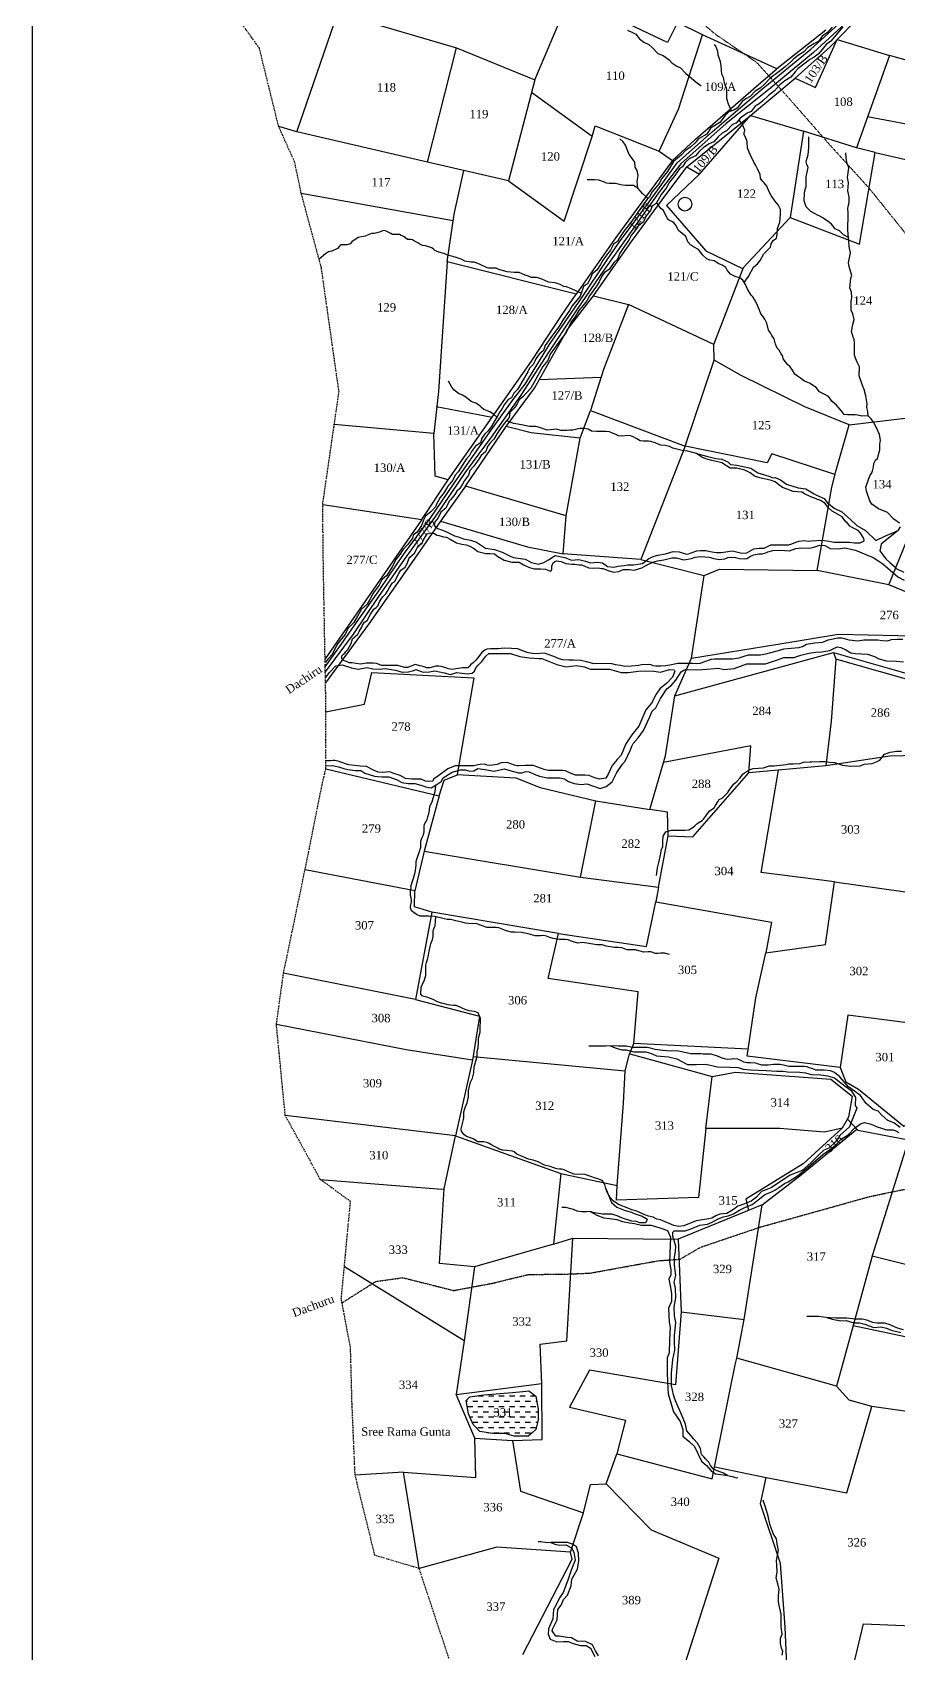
# Model space of a CAD drawing. Header units: millimetres. Extents: x 523 to 2125, y -761 to 972.
# Drawn here: x 523 to 833, y -441 to 138 of the extents above; entities that cross this region are included whole.
import ezdxf

# ---------------------------------------------------------------- set-up
doc = ezdxf.new("R2010")
doc.units = ezdxf.units.MM
doc.header["$MEASUREMENT"] = 0
doc.linetypes.add('ACAD_ISO07W100', pattern=[3, 0, -3])
doc.linetypes.add('BORDER', pattern=[1.75, 0.5, -0.25, 0.5, -0.25, 0, -0.25])
for name, color, linetype, lineweight in [('FOOTPATH', 150, 'ACAD_ISO07W100', 30), ('ROAD', 1, 'Continuous', 25), ('VILL_BOUNDARY', 6, 'BORDER', 30)]:
    doc.layers.add(name, color=color, linetype=linetype, lineweight=lineweight)
for name, color, linetype in [('NALA', 4, 'Continuous'), ('SURVEY_BND', 7, 'Continuous'), ('WATER_BODY', 4, 'Continuous')]:
    doc.layers.add(name, color=color, linetype=linetype)
doc.styles.get("Standard").update_dxf_attribs({"font": 'TIMES.TTF'})

msp = doc.modelspace()

# ---------------------------------------------------------------- hatches: boundary and pattern name
at = {"layer": 'WATER_BODY'}
h = msp.add_hatch(dxfattribs=at)
h.set_pattern_fill('DASH', color=256, scale=15, style=0)
h.paths.add_polyline_path([(703.14, -348.78), (700.73, -346.95), (698.51, -347.15), (694.85, -347.54), (684.61, -348.32), (679.65, -349.11), (678.28, -350.41), (679.13, -355.1), (680.82, -358.95), (683.17, -361.43), (687.74, -362.14), (692.11, -362.21), (695.44, -363.06), (700.4, -363.12), (701.84, -361.95), (703.21, -360.71), (703.99, -357.38), (703.99, -353.47)])
h.paths.add_polyline_path([(687.27, -356.93), (695.44, -356.93), (695.44, -352.36), (687.27, -352.36)], flags=24)

# ---------------------------------------------------------------- linework, layer by layer
at = {"lineweight": 30}
msp.add_lwpolyline([(523.41, 971.99), (2125.4, 971.99), (2125.4, -760.56), (523.41, -760.56)], close=True, dxfattribs=at)
at = {"layer": 'FOOTPATH', "ltscale": 0.002}
for points in [[(837.09, 63.94), (822.43, 82.19), (807.78, 98.33), (794.52, 113.46), (782.23, 127.18), (767.46, 137.26), (754.07, 148.61)], [(633.97, -315.49), (646.04, -307.86), (655.68, -306.52), (673.83, -311.1), (687.61, -308.52), (700.6, -305.37), (713.4, -305.27), (722.57, -304.89), (746.86, -300.48), (754.69, -299.91), (762.05, -295.62), (783.37, -288.44), (803.9, -282.72), (822.36, -277.55), (841.93, -273.54)]]:
    msp.add_lwpolyline(points, dxfattribs=at)
at = {"layer": 'NALA'}
for points in [[(809, 139.98), (807.28, 138.03), (805.43, 136.68), (804.24, 134.96), (802.47, 133.96), (800.32, 132.73), (798.9, 131.15), (796.98, 129.96), (795.36, 128.65), (794.47, 127.84), (792.2, 125.77), (790.51, 124.43), (786.9, 121.78), (784.85, 119.57), (783.24, 118.15), (781.55, 117.11), (779.7, 115.19), (778.13, 114.35), (776.86, 113.43), (775.12, 111), (773.93, 110.35), (772.13, 109.69), (770.82, 108.39), (768.94, 105.93), (765.59, 103.86), (764.25, 101.71), (761.23, 100.11), (760.04, 98.61), (758.58, 97.19), (756.47, 95.81), (755.2, 94.31), (752.39, 92.01), (750.24, 88.4), (748.08, 85.81), (747.31, 84.27), (745.93, 82.62), (744.77, 81.16), (743.66, 79.13), (742.97, 78.51), (739.74, 73.95), (737.13, 70.23), (734.78, 67.2), (733.09, 64.7), (732.32, 63.47), (730.94, 62.51), (729.86, 60.27), (728.9, 59.15), (727.05, 56.74), (726.21, 55.2), (724.98, 53.2), (723.29, 51.86), (722.71, 50.33), (721.67, 48.35), (720.17, 47.31), (719.67, 45.96), (719.01, 43.89), (716.17, 40.48), (715.17, 38.79), (712.78, 35.3), (711.74, 33.54), (711.01, 32.42), (710.17, 31.43), (708.52, 29.16), (706.52, 26.32), (705.97, 24.46), (704.4, 23.23), (703.21, 21.51), (702.4, 19.66), (700.94, 18.17), (700.29, 16.86), (696.67, 10.62), (695.36, 9.27), (694.44, 7.62), (693.25, 6.97), (691.9, 5.13), (691.09, 3.52), (690.32, 2.65), (689.59, 1.34), (688.94, 0.15), (687.17, -2.73), (686.01, -4.34), (684.94, -5.26), (683.94, -6.8), (683.44, -8.41), (681.59, -9.69), (680.17, -11.57), (679.44, -13.03), (678.4, -14.22), (677.44, -15.64), (676.52, -17.14), (675.39, -18.78), (674.35, -20.04), (673.59, -21.85), (671.78, -23.92), (670.43, -26.15), (669.05, -27.95), (667.81, -30.16), (667.31, -31.32), (665.85, -32.97), (663.82, -34.69), (663.01, -36.11), (662.32, -38.03), (660.78, -40.34), (659.43, -41.49), (659.12, -42.54), (657.32, -44.92), (655.74, -46.68), (654.59, -48.33), (653.28, -50.06), (651.82, -52.69), (649.97, -55.84), (648.24, -57.38), (647.24, -59.3), (645.05, -62.19), (643.78, -64.65), (642.89, -66.03), (640.9, -67.91), (639.47, -70.34), (638.24, -72.57), (636.09, -74.79), (635.05, -76.89), (633.82, -78.42), (632.51, -80.07), (631.28, -82.26), (630.4, -84.07), (629.05, -85.53), (627.94, -86.9)], [(812.85, 140.05), (808.54, 134.96), (806.82, 133.8), (805.43, 131.99), (803.94, 130.27), (802.61, 129.24), (800.99, 128.36), (799.89, 127.39), (796.84, 125.21), (795.77, 124.01), (794.28, 122.04), (792.15, 120.81), (790.3, 119.29), (788.45, 117.15), (786.27, 115.59), (784.2, 113.64), (782.87, 112.54), (781.51, 111.7), (780.05, 109.83), (778.63, 109.18), (776.13, 107.44), (774.74, 105.6), (773.38, 105.18), (771.3, 102.88), (769.75, 102.1), (768.26, 100.74), (766.77, 99.03), (765.05, 98.29), (763.1, 96.98), (761.45, 95.55), (760.15, 94), (757.98, 92.9), (756.49, 91.67), (755.52, 90.12), (754.45, 89.31), (752.85, 86.92), (750.94, 84.64), (749.68, 82.41), (747.99, 80.17), (746.1, 77), (744.76, 76.08), (744.1, 74.5), (742.58, 72.53), (741.58, 70.45), (739.7, 68.88), (738.7, 67.36), (737.26, 65.6), (736.54, 64.12), (734.57, 61.39), (733.22, 59.28), (732.37, 57.14), (731.02, 55.94), (729.39, 53.36), (727.73, 52.39), (726.82, 51.33), (725.76, 49.02), (724.9, 47.47), (722.35, 44.03), (721.38, 42.26), (719.92, 40.46), (718.58, 38.8), (717.23, 36.48), (715.77, 34.79), (714.71, 32.39), (713.97, 30.9), (711.96, 28.3), (709.79, 25.31), (708.27, 23.23), (707.47, 20.89), (705.64, 18.83), (701.4, 11.07), (698.48, 7.92), (697.28, 6.89), (696.51, 5.46), (695.54, 4.03), (693.93, 2.36), (693.62, 0.56), (691.82, -1.59), (690.59, -3.41), (689.36, -5.13), (688.13, -7.13), (686.96, -8.38), (685.86, -9.74), (685.29, -11.51), (683.66, -12.97), (682.78, -14.34), (681.09, -16.8), (679.63, -18.37), (679.08, -19.99), (677.65, -21.96), (676.96, -23.27), (675.91, -24.84), (674.99, -25.7), (674.28, -26.96), (673.76, -27.47), (672.73, -28.78), (672.25, -29.24), (670.98, -31.75), (669.23, -33.24), (668.34, -35.21), (667.14, -36.67), (666.86, -37.92), (667.32, -38.55), (668.14, -39.09), (669.52, -39.58), (671.03, -40.18), (672.95, -41.09), (674.15, -41.64), (675.44, -42.04), (677.31, -42.74), (679.82, -43.22), (681.97, -43.97), (685.17, -46.05), (688.46, -46.51), (691.15, -47.51), (694.04, -48.94), (695.18, -49.42), (699.32, -50.03), (701.61, -51.2), (704.15, -51.74), (706.01, -51.14), (707.7, -50.2), (709.39, -49.11), (710.04, -48.71), (713.53, -49.37), (715.88, -50.37), (718.51, -50.14), (720.97, -50.68), (722.67, -51.35), (725.36, -51.09), (726.99, -51.26), (728.79, -52.58), (731.02, -52.86), (732.59, -52.49), (734.73, -52.32), (736.05, -52), (737.39, -52), (738.08, -52), (741.25, -51.49), (743.57, -49.75), (745.4, -48.95), (746.72, -48.61), (749.5, -48.14), (752.19, -47.26), (754.42, -47.36), (756.67, -48.08), (757.45, -48.24), (758.61, -47.76), (760.7, -47), (761.99, -46.87), (763.84, -46.87), (765.46, -47.26), (766.87, -47.56), (767.81, -47.66), (769.36, -47.66), (773.35, -47.07), (776.79, -47.84), (778.51, -47.72), (781, -46.35), (782.97, -46.07), (784.7, -46.07), (785.14, -45.87), (787.14, -44.9), (791.48, -44.86), (793.45, -44.86), (794.65, -44.56), (796.06, -43.97), (797.11, -43.57), (799.09, -43.37), (800.44, -43.59), (801.6, -43.51), (805.29, -43.27), (807.22, -43.43), (809.61, -43.99), (811.62, -43.99), (813.43, -43.99), (815.16, -43.93), (817.02, -44.19), (818.23, -44.19), (818.99, -44.15), (819.98, -43.73), (820.36, -43.49), (820.38, -43.33), (820.32, -42.59), (819.16, -40.68), (818.28, -39.72), (817.11, -39.16), (816.11, -38.74), (815.36, -38.25), (815.02, -37.91), (814.32, -37.07), (813.82, -36.69), (812.61, -34.84), (810.04, -33.5), (809.01, -32.88), (807.69, -31.73), (806.32, -30.05), (804.79, -29.11), (801.39, -27.71), (799.1, -26.69), (798.11, -26.13), (795.12, -25.84), (792.95, -25), (791.24, -24.36), (789.94, -23.48), (788.63, -22.41), (787.31, -21.95), (783.16, -21.02), (781.29, -20.38), (779.7, -19.16), (777.83, -18.24), (774.9, -17.47), (772.61, -17.47), (769.62, -15.63), (768.22, -15.23), (766.03, -14.73), (763.88, -14.22), (762.41, -13.54), (761.41, -12.82), (760.6, -12.28), (764.64, -13.34), (767.51, -14.02), (769.64, -14.28), (771.71, -15.25), (772.68, -16.15), (774.92, -16.4), (779.94, -17.48), (782.41, -19.23), (784.82, -19.95), (786.43, -20.41), (787.91, -20.91), (788.66, -20.87), (790.58, -21.71), (792.73, -23.27), (796.85, -24.54), (799.54, -24.94), (802.55, -26.68), (803.37, -27.1), (806.1, -28.32), (807.22, -29.73), (809.74, -31.75), (812.41, -33.06), (815.67, -36), (817.84, -37.99), (820.87, -39.73), (824.55, -43.32), (827.78, -41.75), (832.55, -39.72), (828.53, -42.95), (826.5, -44.65), (826.04, -47.03), (828.17, -49.88), (829.64, -51.17), (831.2, -52.61), (831.65, -53.16), (834.6, -54.7)], [(735.93, 138.81), (737.66, 138.01), (738.83, 137.46), (740.25, 135.72), (741.73, 134.62), (743.53, 133.72), (744.8, 132.59), (746.7, 130.52), (748.66, 129.8), (750.77, 128.25), (751.73, 127.14), (753.5, 125.97), (754.88, 125.38), (756.6, 123.55), (757.98, 122.38), (760.34, 120.44), (762.27, 118.96)], [(773.03, 110.02), (771.99, 112.47), (771.42, 114.29), (771.42, 117.62), (770.5, 120.11), (770.25, 121.98), (769.64, 123.15), (769.53, 124.54), (769.36, 126.28), (769.11, 127.59), (768.75, 128.62), (768.26, 129.93), (768.15, 131.25), (767.47, 133.16), (766.94, 133.8)], [(777.52, 48.82), (779.09, 50.95), (780.86, 54.22), (782.33, 55.44), (783.23, 56.66), (784.64, 59), (786.94, 61.43), (787.27, 62.61), (787.95, 63.76), (789.07, 64.66), (789.39, 65.92), (789.5, 68), (790.26, 70.35), (790.58, 73.01), (790.58, 74.88), (789.68, 76.5), (788.57, 77.97), (787.27, 79.81), (786.48, 81.14), (785.68, 83.21), (784.74, 84.36), (783.99, 85.04), (783.45, 85.94), (783.23, 87.34), (782.37, 89.39), (781.72, 90.58), (781.07, 91.76), (779.74, 94.5), (778.77, 96.71), (778.66, 99.09), (778.16, 100.38), (777.62, 101.46), (777.62, 102.14), (777.83, 103.11), (777.18, 104.59), (776.5, 105.92), (775.68, 106.85)], [(743.31, 78.82), (741.29, 80.59), (739.62, 82.47), (739.32, 84.87), (739.68, 86.95), (739.32, 88.77), (738.61, 89.94), (738.51, 91.79), (737.34, 93.36), (736.53, 94.53), (735.77, 96.2), (735.16, 97.78), (734.39, 99.05), (733.17, 100.06)], [(814.77, 64.82), (813.06, 65.82), (811.6, 67.17), (810.03, 67.94), (808.75, 69.62), (807.61, 70.5), (806.66, 71.16), (805.64, 71.89), (804.65, 72.4), (803.81, 72.8), (802.89, 73.28), (801.36, 74.15), (799.67, 75.78), (799.05, 77.9), (799.16, 80.75), (799.38, 81.92), (799.74, 83.05), (799.74, 84.62), (799.74, 86.45), (800.44, 89.8), (799.93, 90.89), (799.74, 91.88), (799.93, 92.76), (800.48, 94.33), (800.62, 96.98), (800.62, 98.7), (800.62, 100.81)], [(833.05, -37.17), (831.05, -35.73), (828.81, -33.36), (825.56, -32.01), (823.18, -30.38), (822.48, -29.22), (821.23, -25.69), (821.04, -24.25), (821.97, -21.57), (822.48, -20.22), (823.18, -19.15), (823.37, -18.5), (823.74, -17.06), (823.88, -15.9), (824.44, -14.69), (825.18, -14.04), (825.98, -10.99), (825.98, -8.9), (826.21, -7.46), (825.84, -5.5), (824.86, -3.09), (823.7, -1.09), (822.95, 0.12), (821.88, 1.19), (821.69, 2.76), (821.37, 4.15), (821.46, 5.45), (821.04, 8.29), (820.39, 10.52), (819.88, 11.96), (818.67, 15.5), (818.75, 18.63), (818.05, 20.12), (817.35, 21.8), (816.98, 22.86), (816.98, 24.31), (816.98, 25.51), (817.03, 27.19), (816.84, 28.58), (816.47, 29.28), (815.87, 31.28), (816.37, 33.77), (816.84, 35.59), (816.42, 37.54), (815.82, 38.84), (815.82, 40.47), (815.82, 41.86), (816.05, 43.4), (815.86, 45.3), (815.26, 46.84), (815.72, 50.31), (816.05, 51.33), (815.54, 52.86), (815.12, 54.45), (814.84, 55.79), (815.54, 59.39), (815.03, 61.62), (814.89, 63.72), (814.65, 65.92), (814.56, 67.64), (814.56, 69.55), (814.65, 71.13), (814.7, 73.69), (814.61, 75.18), (815.03, 77.41), (815.03, 79.31), (814.61, 81.55), (814.84, 84.36), (814.52, 86.27), (814.93, 89.66), (814.28, 91.62), (814, 93.34), (813.82, 95.06)], [(739.62, 82.47), (738.1, 83.4), (736.68, 83.35), (735.1, 83.35), (733.53, 83.66), (731.6, 84.11), (730.38, 84.11), (729.31, 84.11), (728.45, 84.26), (727.69, 84.62), (725.65, 85.33), (724.18, 85.38), (722.96, 85.38), (721.54, 85.38)], [(821.88, 1.19), (819.55, 1.08), (818.08, 1.36), (817.2, 1.49), (815.27, 1.54), (814.45, 1.54), (813.34, 1.68), (812.15, 3.15), (810.58, 4.94), (809.02, 6.27), (807.73, 8.06), (806.17, 8.93), (804.52, 9.71), (803.32, 11.32), (800.9, 12.82), (799.11, 13.6), (797.64, 14.61), (796.63, 15.39), (795.71, 16.03), (794.88, 17.46), (793.96, 18.61), (793.18, 19.43), (792.35, 20.44), (791.48, 21.54), (791.36, 22.45), (790.81, 23.35), (790.04, 24.64), (789.33, 25.35), (788.78, 26.8), (788.26, 28.61), (787.49, 29.9), (786.94, 30.77), (786.26, 31.77), (785.65, 34.27), (784.97, 35.63), (784.29, 36.79), (783.55, 37.63), (783.06, 38.85), (782.71, 39.76), (782.35, 40.56), (782.03, 41.37), (781.22, 42.73), (780.67, 43.69), (780.03, 44.31), (778.81, 46.45), (777.99, 48.1), (777.06, 49.55), (776.08, 50.48), (774.64, 50.85), (772.75, 51.69), (772.13, 52.52), (771.55, 53.21), (770.97, 54.08), (770.28, 54.55), (769.7, 54.91), (768.47, 55.49), (767.56, 56.07), (766.8, 56.47), (765.35, 56.8), (764.37, 57.05), (762.85, 58.5), (761.29, 60.6), (759.51, 61.54), (758.42, 62.27), (757.48, 63.28), (756.7, 65.19), (755.4, 66.31), (754.16, 67.33), (753.33, 69.1), (752.5, 70.08), (751.99, 70.44), (750.61, 71.2), (750.1, 71.82), (749.16, 73.67), (748.72, 74.43), (747.85, 75.15), (746.28, 77.3)], [(719.34, 44.93), (717.75, 45.72), (715.97, 46.51), (714.12, 47.2), (713.12, 47.37), (711.86, 48.04), (710.46, 48.57), (709.96, 48.65), (707.74, 48.94), (706.45, 49.47), (705.34, 49.95), (704.19, 50.34), (703.41, 50.53), (702.4, 50.56), (701.54, 50.61), (700.5, 51.01), (699.36, 51.42), (697.18, 52.29), (696.73, 52.29), (695.45, 52.29), (692.99, 52.57), (690.01, 53.46), (689.48, 53.68), (689.01, 53.87), (688.16, 53.87), (686.34, 53.87), (685.85, 53.99), (685.1, 54.33), (683.81, 54.95), (683.3, 55.21), (681.9, 55.76), (681.16, 55.99), (680.12, 56.09), (677.83, 56.43), (676.46, 57.06), (674.75, 57.66), (673.53, 58.02), (672.53, 58.25), (671.45, 58.61), (670.43, 59.1), (669.85, 59.29), (669.04, 59.53), (668.51, 59.66), (667.73, 59.96), (667.1, 60.25), (666.78, 60.58), (666.04, 61.15), (665, 61.51), (663.77, 61.83), (662.67, 62.02), (662.22, 62.26), (661.38, 62.65), (661.01, 62.92), (660.55, 63.22), (659.46, 63.75), (659.08, 63.96), (658.45, 64.18), (657.39, 64.08), (656.06, 65.16), (655.08, 65.61), (654.45, 65.86), (653.59, 65.9), (652.69, 65.86), (651.96, 65.9), (651.35, 66.29), (650.65, 66.62), (649.75, 67.09), (649.01, 67.32), (648.4, 67.17), (647.89, 67.01), (647.36, 66.79), (646.93, 66.58), (645.4, 66.21), (644.47, 66.21), (643.28, 65.85), (642.18, 65.26), (639.76, 64.79), (637.5, 63.26), (636.83, 62.55), (635.75, 62.28), (634.01, 62.28), (633.54, 62.18), (633.05, 61.71), (632.4, 60.97), (630.32, 59.93), (629.1, 59.67), (628.12, 59.01), (625.78, 57.08)], [(689.26, 0.74), (688.08, 1.75), (686.71, 2.55), (684.58, 3.49), (683.74, 4.09), (683.32, 4.57), (682.38, 5.34), (681.71, 5.66), (680.7, 6.04), (680.03, 6.32), (678.14, 7.81), (676.95, 8.58), (675.62, 9.17), (673.91, 10.4), (673.24, 11.41), (671.95, 13.54)], [(760.6, -12.28), (757.43, -11.41), (755.39, -11.16), (752.14, -10.36), (750.92, -9.73), (749.31, -9.42), (747.87, -9.31), (746.86, -8.96), (745.85, -8.51), (744.27, -7.95), (743.4, -7.88), (741.65, -7.88), (740.39, -7.71), (739.27, -7.01), (737.94, -6.27), (736.62, -5.89), (733.63, -6.05), (732.68, -5.95), (731.98, -5.6), (730.55, -4.97), (729.5, -4.55), (728.31, -4.45), (726.18, -4.41), (724.85, -4.41), (723.07, -4.34), (721.91, -3.57), (720.44, -3.33), (718.97, -3.36), (718.17, -3.47), (717.4, -3.68), (716.35, -3.92), (715.23, -3.92), (714.25, -4.06), (712.12, -4.06), (710.55, -3.64), (707.26, -3.99), (704.45, -3.05), (703.15, -2.63), (700.84, -2.63), (698.05, -2), (695.28, -1.55), (693.85, -1.06), (692.72, -0.52)], [(832.55, -39.72), (833.36, -38.44)], [(834.23, -78.63), (832.17, -78.63), (830.12, -78.83), (828.63, -79.31), (826.83, -79.11), (825.27, -78.86), (824.02, -78.86), (822.22, -78.91), (820.32, -78.91), (818.17, -79.26), (815.06, -78.91), (812.61, -78.26), (811.01, -78.16), (808.21, -78.76), (807.46, -78.96), (805.5, -79.71), (802.8, -79.96), (799.85, -80.46), (798.6, -81.16), (797.04, -81.71), (791.62, -82.13), (789.66, -82.73), (787.01, -83.43), (785.21, -83.93), (783.46, -84.33), (781.75, -84.33), (780.2, -84.33), (779, -84.33), (777.8, -84.68), (775.65, -85.33), (773.41, -85.73), (771.6, -85.73), (769.01, -85.73), (766.99, -85.73), (765.73, -85.77), (763.43, -86.64), (761.8, -87.23), (760.42, -87.35), (759.08, -87.3), (757.58, -87.25), (756.29, -87.23), (753.94, -87.23), (751.04, -87.88), (749.62, -88.12), (747.77, -88.16), (746.07, -88.16), (745.12, -88.12), (744.37, -87.77), (743.42, -87.57), (740.89, -87.69), (739.87, -87.92), (737.38, -88.24), (734.97, -88.32), (733.47, -87.92), (731.65, -87.77), (730.39, -87.37), (727.11, -87.25), (723.97, -87.37), (721.28, -86.66), (719.19, -86.19), (716.66, -86.07), (714.92, -86.03), (712.83, -85.95), (711.53, -85.56), (709.59, -84.77), (707.62, -84.06), (706.31, -83.54), (702.8, -83.74), (700.39, -83.43), (698.22, -82.56), (696.76, -81.97), (694.46, -81.89), (691.87, -81.76), (689.78, -81.96), (688.24, -81.96), (686.93, -81.96), (685.67, -82.11), (685, -82.51), (683.85, -83.3), (683.02, -84.4), (682.43, -85.27), (681.68, -86.18), (680.81, -87.01), (680.02, -87.64), (679.47, -88.23), (678.85, -88.82), (676.99, -88.79), (673.3, -89.4), (672.02, -89.18), (670.72, -88.68), (669.41, -88.29), (668.55, -88.18), (667.44, -88.18), (665.34, -88.74), (664.31, -88.74), (663.34, -88.49), (661.84, -88.1), (660.12, -87.6), (657.44, -88.68), (656.36, -88.68), (655.05, -88.32), (653.94, -88.02), (652.78, -87.96), (651.45, -87.93), (650, -87.93), (648.84, -87.93), (648.01, -87.93), (647.2, -87.63), (646.23, -87.21), (645.18, -87.1), (643.43, -87.1), (642.54, -87.1), (641.24, -87.38), (640.6, -87.49), (637.53, -87.04), (636.53, -86.96), (635.59, -86.57), (634.53, -86.18), (633.92, -85.54), (633.92, -84.85), (633.95, -84.46), (634.48, -83.91), (634.92, -83.58), (635.34, -82.99), (636.01, -82.24), (636.67, -81.16), (637.25, -80.06), (637.75, -78.48), (639.59, -76.82), (640.09, -75.82), (641.03, -74.32), (641.25, -73.6), (641.95, -72.55), (642.97, -71.86), (644.17, -69.64), (645.33, -67.87), (646.14, -67.26), (646.86, -66.5), (647.25, -65.53), (647.89, -64.23), (648.53, -63.42), (649.61, -62.4), (650.22, -61.48), (650.97, -60.12), (652.05, -58.42), (652.8, -57.98), (653.38, -56.67), (654.24, -55.15), (655.02, -53.96), (656.5, -52.81), (657.3, -51.34), (657.83, -49.9), (658.22, -49.29), (659.83, -47.9), (660.97, -45.78), (661.44, -45.09), (662.64, -44.23), (663.19, -42.85), (664.33, -40.96), (665.5, -40.63), (666.94, -40.82), (667.83, -41.38), (668.6, -41.54), (670.21, -42.01), (671.32, -42.13), (672.6, -42.82), (674.79, -44.12), (676.76, -44.67), (678.29, -44.9), (679.65, -45.31), (680.92, -46.09), (682.5, -47.31), (685.38, -48), (686.76, -48.03), (688.43, -48.11), (689.62, -49.05), (691.92, -50.41), (694.62, -51.08), (697.17, -51.13), (698.76, -52), (700.9, -53.03), (702.59, -53.42), (704.81, -53.42), (706.67, -53.58), (708.42, -54.25), (708.67, -54.11), (708.89, -53.58), (708.95, -52.47), (709.33, -51.34), (709.92, -50.87), (710.55, -50.62), (712.28, -50.84), (713.84, -51.56), (716.06, -51.75), (717.06, -51.75), (718.5, -51.97), (719.66, -52.03), (720.94, -52.67), (722.1, -53.11), (723.74, -53.17), (725.43, -53.08), (726.6, -53.36), (727.27, -53.36), (729.27, -54.19), (730.99, -54.66), (732.77, -54.39), (734.41, -53.72), (736.65, -53.72), (738.35, -53.91), (741.07, -53.14), (742.74, -52.14), (744.93, -51.03), (746.68, -50.56), (748.92, -50.28), (751.73, -49.51), (753.31, -49.54), (755.97, -50.2), (758.82, -49.81), (760.12, -49.23), (761.93, -49.09), (765.06, -49.23), (766.76, -49.79), (768.61, -50.15), (770.67, -49.87), (771.69, -49.4), (773.11, -49.31), (774.52, -49.4), (775.94, -49.73), (777.52, -49.84), (778.49, -49.79), (779.84, -48.98), (781.03, -48.43), (782.75, -48.15), (784.05, -48.15), (784.97, -47.9), (786.02, -47.43), (787.86, -46.88), (789.74, -46.77), (792.13, -46.9), (793.71, -46.99), (796.02, -46.2), (797.91, -45.92), (800.74, -46.12), (802.46, -45.73), (804.57, -44.95), (806.35, -45.17), (808.26, -46.23), (811.15, -46.28), (813.48, -45.95), (817.3, -46.81), (820.96, -48.31), (823.68, -49.36), (825.32, -50.52), (827.12, -51.69), (829.65, -53.93), (832.48, -56.28), (834.76, -57.5)], [(628.03, -92.39), (629.5, -90.52), (631.76, -88.09), (634.07, -87.73), (637.32, -88.83), (639.79, -89.22), (642.91, -88.69), (644.95, -89.11), (647.49, -89.32), (649.38, -89), (653.12, -89.62), (655.44, -90.32), (657.74, -90.18), (659.61, -89.77), (660.35, -89.39), (662.97, -90.4), (665.24, -90.21), (667.17, -89.87), (670.45, -90.55), (672.62, -91.16), (673.94, -90.82), (674.83, -90.51), (676.86, -90.68), (678.73, -90.99), (680.39, -90.68), (681.27, -89.94), (681.78, -88.82), (682.6, -87.9), (683.85, -86.51), (685.36, -84.58), (686.45, -83.66), (687.94, -83.66), (689.37, -83.66), (691.1, -83.69), (693.06, -83.69), (694.12, -83.66), (697.51, -84.78), (700.83, -85.19), (704.33, -85.46), (705.31, -85.49), (710.69, -87.66), (713.98, -88.41), (717.58, -87.93), (720.56, -88.47), (722.6, -89.25), (723.62, -89.32), (729.49, -89.32), (733.7, -90.47), (736.17, -90.47), (740.69, -89.86), (745.29, -89.93), (747.74, -90.37), (750.86, -89.39), (752.59, -89.49), (752.76, -90.04), (751.98, -92.14), (749.94, -94.24), (747.49, -96.26), (746.2, -98.22), (744.47, -101.41), (742.4, -103.75), (739.99, -109.6), (737.45, -112.68), (735.31, -115.94), (733.64, -119.96), (732.25, -121.52), (730.38, -123.72), (729.03, -126.77), (728.14, -128.19), (725.87, -128.53), (724.65, -128.19), (723.29, -127.72), (722.24, -127.21), (720.75, -127.07), (717.33, -127.14), (715.74, -126.53), (713.77, -125.55), (712.69, -125.48), (711.19, -125.48), (709.26, -125.48), (707.56, -125.48), (706.17, -125.11), (704.81, -124.56), (703.52, -124.09), (702.3, -123.72), (700.67, -123.62), (699.32, -123.62), (697.08, -123.75), (696.5, -123.75), (695.52, -123.51), (692.97, -122.56), (690.8, -122.67), (689.35, -123.25), (687.65, -123.59), (686.67, -123.66), (685.85, -123.56), (684.84, -123.22), (683.24, -123.28), (682.46, -123.45), (681, -123.73), (679.71, -123.73), (677.92, -123.73), (675.98, -123.73), (674.35, -123.83), (671.74, -124.91), (668.48, -127.25), (666.65, -128.54), (666.36, -129.26), (664.83, -129.4), (663.78, -129.23), (662.19, -128.55), (659.64, -128.55), (658.86, -128.55), (656.69, -128.34), (654.76, -127.29), (652.45, -126.48), (651.02, -125.94), (648.55, -126.14), (646.82, -126.04), (645.39, -125.46), (642.68, -123.97), (640.47, -123.9), (636.4, -123.4), (635.21, -123.02), (632.92, -122.26), (631.43, -121.92), (630.68, -121.92), (629.83, -121.96), (628.16, -121.96)], [(628.15, -123.83), (630.55, -123.69), (632.72, -124.2), (634.62, -124.71), (636.08, -125.08), (638.79, -125.42), (640.66, -125.42), (642.15, -126.37), (645.51, -127.45), (648.19, -127.76), (650.7, -127.69), (653.62, -128.74), (655.32, -129.73), (657.57, -130.12), (659.94, -130.09), (662.14, -130.66), (663.95, -131.26), (664.92, -131.56), (665.84, -131.68), (667.54, -130.57), (669.38, -129.4), (670.08, -128.01), (673.27, -126.07), (676.3, -125.27), (677.92, -125.22), (679.61, -125.65), (680.99, -125.58), (682.51, -124.7), (684.96, -125.1), (688.28, -125.65), (691.82, -124.9), (693.91, -125.41), (696.96, -126.23), (698.31, -126.25), (699.45, -125.81), (700.8, -125.96), (702.6, -126.7), (704.46, -127.44), (707.27, -128.1), (711.73, -128.03), (713.4, -128.44), (714.88, -129.32), (716.85, -130.12), (719.42, -130.44), (721.33, -130.27), (726.16, -131.82), (728.35, -131.16), (730.47, -129.54), (732.08, -126.19), (734.08, -123.24), (735.03, -122.1), (736.03, -120.06), (736.98, -118.1), (737.4, -116.71), (737.89, -115.8), (739.73, -113.82), (741.57, -111.18), (743.71, -106.49), (744.7, -104.23), (745.97, -103.06), (747.66, -99.79), (749.91, -96.33), (751.64, -94.96), (753.22, -93.25), (755.06, -90.25), (756.01, -89.6), (756.8, -89.35), (761.08, -89.57), (764.08, -89.31), (767.05, -89.01), (768.45, -88.96), (770.4, -89.36), (774.03, -89.02), (778.55, -87.37), (785.21, -87.4), (789.16, -86.04), (791.76, -85.09), (795.28, -85.1), (797.76, -84.23), (800.69, -83.57), (803.13, -83.17), (805.33, -83.05), (808.12, -82.59), (810.81, -81.35), (812.07, -81.48), (813.87, -82.41), (815.62, -83.48), (817.31, -83.64), (821.64, -83.93), (824.09, -84.79), (825.67, -85.64), (828.36, -86.25), (831.97, -86.45), (834.41, -86.66)], [(746.29, -162.88), (746.6, -160.24), (747.06, -158.33), (747.55, -156.13), (748.08, -153.71), (748.53, -152.6), (748.55, -150.62), (748.67, -148.9), (749.58, -147.31), (751.46, -146.72), (754.08, -146.72), (756.36, -146.72), (757.85, -146.6), (758.96, -145.94), (760, -145.23), (760.72, -144.53), (761.35, -144.02), (762.52, -143.26), (763.07, -142.77), (763.79, -141.87), (764.55, -140.68), (765.26, -139.9), (766.27, -139.15), (766.82, -138.74), (767.29, -137.96), (768.14, -136.58), (768.69, -135.84), (769.71, -135.33), (771.68, -133.31), (772.5, -132.1), (773.26, -131), (773.71, -130.33), (774.96, -129.41), (776.02, -128.14), (777.17, -126.68), (779.32, -125.19), (780.84, -124.74), (782.66, -124.58), (784.43, -124.52), (786.56, -123.82), (788.34, -123.78), (789.24, -123.7), (792.6, -123.32), (793.56, -123.06), (795.12, -123.06), (797.47, -123), (798.74, -122.42), (801.08, -122.36), (801.73, -122.36), (804.6, -122.24), (806.54, -122.24), (808, -122.45), (809.79, -122.59), (812.68, -123.51), (815.51, -123.86), (819.05, -123.79), (820.46, -123.2), (823.31, -123), (825.03, -122.28), (825.96, -121.73), (827.66, -119.6), (829.72, -118.86), (832.04, -118.54), (833.7, -118.5)], [(750.91, -191.13), (749.14, -190.61), (747.82, -190.61), (746.89, -190.8), (745.91, -190.82), (744.29, -190.2), (743.25, -190.2), (741.74, -190.31), (740.01, -189.79), (738.8, -189.48), (737.93, -189.42), (735.84, -189.42), (734.48, -189.01), (733.9, -188.81), (732.6, -188.66), (731.24, -188.66), (728.3, -188.14), (727.6, -187.88), (726.87, -187.73), (726.05, -187.69), (725.01, -187.69), (724.21, -187.6), (722.05, -187.19), (719.82, -186.89), (718.14, -187.12), (717.01, -186.76), (715.59, -186.22), (714.68, -185.89), (713.79, -185.83), (712.82, -185.83), (711.61, -185.78), (709.34, -185.48), (708.23, -185.03), (707.04, -184.58), (705.96, -184.36), (704.9, -184.51), (702.91, -184.51), (700.49, -183.75), (698.07, -183.32), (695.68, -183.21), (694.33, -183.21), (692.37, -182.56), (689.99, -181.65), (688.97, -181.48), (687.48, -181.52), (685.68, -181.48), (682.51, -180.33), (681.92, -180.1), (680.45, -180.25), (678.08, -179.98), (676.7, -179.61), (675.72, -179.31), (674.58, -179.18), (673.8, -178.88), (672.7, -178.66), (671.57, -178.62), (670.43, -178.38), (667.12, -177.58), (664.87, -177.45), (664.07, -177.48), (661.93, -177.43), (660.59, -176.87), (658.8, -175.56), (658.37, -174.48), (658.39, -173.94), (658.63, -172.91), (658.74, -172.26), (658.74, -171.68), (658.63, -170.94), (658.48, -170.05), (658.48, -168.54), (658.61, -167.35), (658.58, -166.9), (659.95, -162.4), (660.21, -161.21), (660.47, -159.29), (660.49, -158.08), (660.6, -157.48), (661.14, -155.66), (661.57, -154.75), (662.09, -152.77), (662.15, -150.72), (662.52, -149.66), (663.06, -148.41), (663.3, -147.33), (663.3, -146.42), (663.3, -145.32), (663.43, -144.63), (664.32, -143), (664.6, -141.96), (664.95, -140.82), (665.21, -139.78), (665.31, -138.14), (666.12, -136.63), (666.53, -135.29), (666.85, -134.17), (667.18, -132.94), (667.52, -130.97), (667.54, -130.57)], [(728.19, -274.67), (727.87, -273.21), (726.83, -271.8), (725.33, -271.21), (724.07, -270.91), (722.78, -270.39), (721.44, -269.9), (720.76, -269.68), (716.91, -269.58), (715.35, -269), (714.25, -268.51), (713.33, -268.05), (712.44, -267.74), (711.61, -267.77), (710.66, -267.71), (709.55, -267.28), (708.33, -266.88), (706.33, -266.39), (704.07, -265.17), (702.2, -264.56), (700.51, -264.16), (699.74, -263.82), (698.61, -263.39), (696.37, -262.38), (695.48, -261.62), (694.87, -261.34), (692.85, -261.14), (691.35, -261.05), (690.09, -260.62), (689.57, -260.28), (688.62, -259.82), (687.15, -258.99), (686.53, -258.63), (685.65, -258.26), (684.57, -257.98), (684.05, -258.01), (683.28, -258.01), (682.46, -257.98), (680.77, -257), (679.54, -256.51), (678.41, -256.09), (677.98, -255.81), (677.52, -255.38), (676.6, -254.16), (676.57, -253.42), (677.43, -249.52), (677.43, -248.39), (677.52, -247.31), (677.98, -245.72), (678.68, -244.07), (679.18, -241.9), (679.18, -239.72), (679.82, -236.69), (680.53, -235.28), (681.05, -233.41), (681.2, -231.24), (681.76, -229.2), (682.2, -227.49), (682.25, -225.72), (682.54, -224.5), (682.74, -222.59), (682.74, -220.97), (683.26, -218.83), (683.33, -216.83), (683.46, -215.18), (683.46, -213.94), (682.53, -211.95), (681.22, -211.54), (679.33, -211.26), (677.99, -210.78), (676.92, -210.3), (676.13, -209.95), (674.71, -209.37), (673.82, -209.33), (672.79, -209.23), (671.86, -209.06), (670.1, -208.65), (669.51, -208.54), (668.01, -208.05), (666.5, -207.15), (665.53, -206.84), (664.67, -206.53), (663.19, -206.19), (662.61, -205.95), (662.12, -205.26), (662.23, -202.82), (662.74, -201.75), (663.43, -200.13), (663.92, -198.64), (663.92, -196.92), (663.92, -194.95), (664.09, -193.96), (664.47, -192.89), (664.81, -191.34), (665.09, -190), (665.5, -188.31), (665.71, -187.28), (666.3, -185.81), (666.47, -184.71), (666.47, -182.89), (666.61, -182.16), (667.05, -181.34), (667.23, -180.93), (667.36, -179.27), (667.45, -177.66)], [(729.71, -223.76), (728.28, -223.82), (727.11, -223.82), (724.76, -223.82), (723.11, -223.82), (722.14, -223.82)], [(833.28, -252.9), (831.01, -251.29), (828.93, -250.36), (826.68, -248.45), (825.44, -247.04), (823.64, -246.49), (821.1, -244.38), (819.15, -241.43), (814.86, -238.39), (811.74, -234.82), (809.79, -233.24), (808.35, -232.67), (806.17, -232.47), (804.7, -232.44), (803.19, -232.41), (802.05, -232.01), (800.81, -231.6), (800.07, -231.3), (799, -231.1), (797.86, -231.1), (797.06, -231.1), (795.78, -231.1), (794.85, -231.1), (793.54, -231.1), (791.6, -230.6), (790.42, -230.43), (788.81, -230.4), (788.04, -230.4), (786.2, -230.67), (783.9, -230.67), (782.39, -230.2), (781.72, -229.9), (779.77, -229.83), (778.7, -229.83), (777.46, -229.56), (776.59, -229.09), (775.32, -228.46), (773.81, -228.42), (772.97, -228.52), (771.5, -228.62), (770.02, -228.22), (768.04, -227.49), (765.83, -226.78), (762.95, -226.68), (762.18, -226.65), (758.42, -226.58), (753.64, -225.57), (751.43, -225.61), (748.58, -225.44), (745.77, -225.04), (744.09, -224.6), (742.88, -224.37), (739.67, -224.37), (737.56, -224.37), (735.51, -223.9), (732.66, -223.83), (729.71, -223.76), (731.89, -224.6), (733.94, -225.17), (735.48, -225.17), (738.16, -225.87), (740.67, -225.87), (742.48, -225.91), (743.25, -226.11), (744.76, -226.61), (746.3, -227.28), (750.53, -227.65), (753.48, -228.42), (757.36, -230.43), (760.48, -230.46), (763.83, -230.33), (768.05, -231.25), (772.5, -231.32), (775.45, -231.52), (777.16, -232.12), (779.81, -232.29), (785.37, -232.56), (789.26, -232.76), (791.51, -232.76), (793.02, -233.09), (797.46, -233.12), (799.43, -233.33), (801.51, -233.96), (804.9, -234.16), (807.38, -234.46), (809.86, -235.13), (812.07, -236.97), (815.82, -239.72), (817.28, -242.15), (817.21, -245), (817.78, -245.97), (816.17, -250.22), (815.2, -252.7), (811.71, -255.71), (810.13, -258.07), (807.81, -260.28), (806.04, -260.95), (804.09, -262.79), (801.35, -265.47), (798.32, -268.2), (793.97, -269.87), (789.88, -272.65), (787.16, -274.42), (783.78, -275.76), (781.92, -277.73), (780.04, -279.17), (777.06, -280.34), (775.28, -280.94), (773.71, -282.22), (771.36, -283.62), (768.92, -283.89), (767.44, -284.42), (765.97, -285.26), (764.93, -285.46), (760.38, -286.28), (755.99, -287.99), (754.28, -288.29), (752.51, -287.86), (747.68, -285.85), (746.41, -285.61), (745.07, -284.91), (743.46, -284.58), (742.12, -284.11), (739.19, -282.78), (737.41, -282.34), (736.41, -281.81), (732.65, -280.37), (730.81, -279.06), (729.67, -277.86), (728.8, -276.28), (728.19, -274.67), (730.14, -279.63), (732.15, -281.34), (735.13, -282.54), (737.34, -283.14), (738.28, -283.65), (741.17, -284.58), (742.54, -285.45), (742.98, -285.88), (742.31, -286.98), (740.3, -286.98), (738.99, -286.45), (737.48, -286.31), (734.07, -285.24), (732.19, -284.44), (730.28, -283.8), (728.64, -283.8), (726.93, -283.8), (725.55, -283.63), (723.57, -283.3), (722.57, -282.93), (724.95, -284.24), (727.5, -285.14), (729.54, -285.41), (732.15, -285.74), (734.07, -286.48), (736.58, -286.95), (738.36, -287.12), (740.9, -287.82), (742.88, -287.72), (744.39, -287.72), (747.84, -288.89), (750.25, -289.73), (751.29, -292.1), (750.87, -301.03), (751.34, -303.74), (751.4, -305.55), (750.7, -307.09), (751.24, -310.06), (751.57, -312.27), (751.57, -315.02), (750.5, -317.4), (750.74, -322.44), (751.11, -324.21), (750.87, -328.7), (750.77, -333.37), (750.06, -335.17), (750.1, -337.25), (750.1, -340.43), (750.2, -343.69), (750.4, -348.05), (752.38, -354.39), (754.76, -357.84), (755.67, -360.77), (755.7, -363.08), (757.95, -364.99), (759.86, -366.8), (762.31, -372.07), (764.09, -373.61), (765.8, -375.52), (767.37, -376.53), (770.02, -376.93), (771.63, -377.13), (770.15, -376.32), (767.91, -375.49), (766.53, -374.82), (765.59, -373.58), (764.92, -372.41), (763.85, -371.3), (763.11, -370.47), (762.38, -369.63), (761.94, -367.53), (760.87, -365.62), (759.49, -364.05), (758.59, -362.94), (757.08, -361.24), (756.61, -358.83), (755.23, -355.33), (753.09, -350.51), (752.32, -348.4), (751.65, -345.03), (751.65, -340.61), (752.15, -335.72), (752.79, -332.45), (752.69, -329.27), (752.69, -327.16), (753.22, -322.53), (752.75, -320.15), (752.55, -317.1), (753.16, -313.67), (753.06, -310.39), (752.52, -308.11), (753.13, -305.7), (752.72, -302.05), (752.65, -299.25), (753.02, -297.21), (753.12, -295.33), (752.65, -293.73), (752.12, -291.75), (752.08, -290.28), (752.62, -289.78), (754.2, -289.78), (756.54, -289.78), (758.32, -289.24), (761.78, -287.72), (764.46, -287.41), (766.11, -286.75), (768.25, -285.51), (770.23, -284.84), (771.8, -284.47), (773.78, -283.77), (774.72, -283.13), (775.96, -282.39), (777.8, -281.42), (780.46, -280.4), (782.44, -278.86), (784.98, -276.85), (787.06, -275.95), (788.54, -275.28), (789.98, -274.31), (792.02, -272.84), (793.26, -272.27), (793.26, -272.27)], [(793.26, -272.27), (796.58, -270.18), (800.58, -267), (805.71, -262.49), (809.24, -260.07), (810.54, -258.8), (812.2, -257.05), (814.66, -255.47), (816.96, -253.16), (819.15, -251.63), (820.54, -251.1), (822.91, -251.69), (825.04, -252.63), (826.58, -253.11), (828.36, -253.73), (829.72, -253.7), (830.72, -253.76), (831.76, -254.05), (832.82, -254.67)], [(722.57, -282.93), (721.22, -283.01), (719.56, -283.01), (717.94, -282.74), (716.59, -282.24), (715.67, -281.93), (713.89, -281.43), (712.51, -281.47)], [(807.7, -320.81), (804.15, -320.36), (802.18, -320.36), (799.96, -320.36), (799.96, -320.36)], [(834.47, -325.12), (832.28, -324.59), (829.94, -323.49), (829.02, -323.11), (827.63, -322.79), (825.12, -322.79), (823.55, -322.55), (821.42, -321.66), (819.76, -321.37), (818.72, -321.37), (817.22, -321.31), (814.18, -320.94), (813.26, -320.94), (811.96, -320.94), (810.39, -320.94), (808.29, -320.88), (807.11, -320.73), (808.97, -321.35), (812.05, -321.89), (813.94, -321.77), (815.24, -322.15), (816.78, -322.62), (818.77, -322.65), (820.72, -323.13), (822.2, -323.66), (823.86, -324.25), (826.37, -324.1), (828.38, -324.49), (830.07, -325.28), (833.55, -326.04)], [(771.63, -377.13), (773.25, -377.51), (774.07, -377.78), (774.66, -377.94), (775.35, -377.81)], [(791.18, -441.3), (791.4, -439.99), (790.88, -438.82), (790.52, -437.1), (790.52, -435.35), (791.18, -433.83), (790.96, -432.12), (790.81, -430.99), (790.81, -429.49), (790.81, -428.21), (790.81, -426.61), (789.97, -423), (789.79, -422.13), (789.79, -420.01), (790.12, -417.89), (789.6, -415.81), (788.98, -413.73), (789.39, -411.69), (789.21, -409.11), (789.17, -407.51), (789.5, -405.57), (789.79, -403.79), (789.31, -401.67), (789.17, -399.81), (787.96, -397.8), (786.79, -394.47), (786.17, -391.62), (785.14, -388.48), (784.41, -385.9)], [(708.49, -401.05), (707.45, -401.13), (704.8, -400.85), (703.98, -400.85)], [(725.61, -441.56), (724.48, -439.76), (723.43, -437.62), (720.95, -436.36), (717.97, -436.29), (715.95, -435.12), (714.32, -434.99), (711.55, -434.53), (710.37, -434.53), (709.03, -432.65), (709.2, -431.77), (710.12, -430.09), (710.75, -428.62), (710.92, -426.61), (711.08, -425.02), (712.18, -423.4), (713.06, -421.39), (714.44, -419.84), (715.74, -416.57), (716.08, -414.1), (718.09, -410.6), (718.51, -407.59), (718.43, -404.91), (717.67, -402.6), (716.33, -401.64), (714.44, -401.01), (713.23, -401.01), (711.17, -401.05), (709.54, -401.05), (708.49, -401.05), (709.96, -401.72), (711.76, -402.06), (713.94, -401.93), (715.87, -402.94), (716.71, -404.49), (717.17, -407.34), (715.83, -410.9), (714.65, -414.54), (712.89, -418.97), (711.63, -420.77), (710.5, -423.03), (709.45, -424.96), (709.28, -428.31), (707.65, -431.83), (707.61, -433.83), (708.32, -435.63), (710.63, -436.56), (713.02, -436.43), (714.78, -436.39), (716.55, -437.14), (719.15, -437.81), (721.2, -437.81), (722.71, -438.78), (724.22, -441.79)]]:
    msp.add_lwpolyline(points, dxfattribs=at)
at = {"layer": 'ROAD'}
for points in [[(627.96, -88.49), (633.72, -80.48), (639.93, -71.46), (647.76, -60.42), (655.97, -48.32), (665.45, -35.48), (673.78, -23.21), (686.04, -5.59), (695.07, 6.98), (699.38, 12.45), (708.02, 26.65), (719.48, 43.22), (728.45, 56.56), (733.01, 63.33), (743.41, 77.23), (753.6, 91.46), (766.09, 102.61), (783.67, 117.61), (801.38, 132.03), (813.6, 143.19)], [(814.99, 142.48), (802.34, 130.89), (786.34, 117.73), (771.19, 105.51), (754.96, 91.18), (747.32, 81.3), (738.69, 68.99), (727.49, 53.15), (717.93, 39.3), (707.82, 24.02), (697.82, 8.51), (687.2, -6.4), (678.02, -18.81), (667.31, -34.65), (658.95, -46.37), (656.21, -50.1), (646.97, -63.29), (637.95, -76.75), (628, -90.27)]]:
    msp.add_lwpolyline(points, dxfattribs=at)
at = {"layer": 'SURVEY_BND'}
for points in [[(753.81, 141.62), (750.22, 134.46), (715.75, 150.83), (718.25, 161.29), (724.61, 170.02), (731.5, 188.09), (714.99, 195.36)], [(806.71, 138.87), (789.21, 125.03), (762.64, 137.24), (753.81, 141.62), (757.64, 170.86), (759.8, 190.67)], [(644.26, 166.85), (636.65, 143.69), (674.79, 132.51), (702.84, 121.18), (713.59, 146.33)], [(808.3, 132.95), (816.09, 141), (841.98, 161.35), (853.67, 156.73), (841.71, 126.37), (829.46, 129.8)], [(664.46, 91.7), (617.85, 102.51), (632.32, 144.65), (636.65, 143.69)], [(723.32, 100.91), (724.32, 104.76), (747.27, 95.64), (754.17, 110.67), (762.64, 137.24)], [(779.79, 108.41), (795.73, 121.73), (803, 118.41), (810.81, 135.55)], [(810.81, 135.55), (829.46, 129.8), (817.67, 96.86)], [(821.65, 108), (853.1, 102.1), (863.66, 129.62), (845.04, 134.83)], [(702.84, 121.18), (693.36, 85.07), (664.46, 91.7), (674.79, 132.51)], [(795.73, 121.73), (808.3, 132.95)], [(747.27, 95.64), (752.01, 92.37), (760.14, 99.98), (769.96, 108.39), (782.64, 119.45), (789.21, 125.03)], [(693.36, 85.07), (713.33, 70.73), (723.32, 100.91), (701.64, 116.62)], [(617.85, 102.51), (611.37, 104.43)], [(757.05, 90.12), (779.79, 108.41)], [(761.6, 87.47), (779.79, 108.41), (798.75, 102.78), (794, 72.02)], [(824.37, 95.16), (817.67, 96.86), (798.75, 102.78)], [(756.46, -9.65), (766.91, 21.04), (766.74, 26.59), (777.34, 54.08), (794, 72.02), (818.72, 62.45), (824.37, 95.16), (849.26, 89.45), (869.52, 81.14), (863.66, 46.57), (862.4, 41.3)], [(752.01, 92.37), (731.76, 64.84), (717.56, 44.58), (671.55, 56.19), (674.03, 73.17), (677.46, 88.72)], [(723.82, 43.98), (736.78, 62.52), (748.24, 78.28), (757.05, 90.12), (761.6, 87.47), (749.79, 76.24), (763.85, 60.12), (777.16, 53.61)], [(673.68, 70.76), (619.42, 80.6)], [(671.55, 56.19), (668.38, 9.8), (666.79, -5.08), (631.21, -1.93)], [(667.62, 4.54), (687.64, 0.74), (701.62, 20.64), (712.4, 36.99), (717.56, 44.58)], [(719.04, -6.81), (701.49, -4.9), (692.64, -2.67), (702.72, 11.1), (714.51, 31.98), (723.82, 43.98), (736.24, 40.94), (727.34, 17.73), (722.65, 3.1)], [(766.74, 26.59), (736.24, 40.94)], [(815.03, -2.07), (799.25, 4.35), (776.49, 15.58), (766.91, 21.04)], [(704.47, 14.19), (726.46, 14.99)], [(671.84, -21.65), (687.64, 0.74)], [(740.72, -50.12), (712.98, -48.11), (713.99, -34.51), (719.04, -6.81), (722.65, 3.1), (756.46, -9.65)], [(829.2, -59.11), (803.59, -53.99), (808.87, -24.32), (810.38, -18.18), (815.03, -2.07), (840.07, 0.97)], [(627.06, -30.53), (662.47, -35.86), (671.84, -21.65), (667.2, -20.39), (666.79, -5.08)], [(713.99, -34.51), (678.07, -23.9), (692.64, -2.67)], [(810, -19.75), (787.48, -12.43), (785.78, -15.58), (756.46, -9.65), (740.72, -50.12), (763.27, -55.82), (768.79, -53.61), (803.59, -53.99)], [(678.07, -23.9), (669.08, -36.39), (700.22, -45.62), (712.98, -48.11)], [(662.47, -35.86), (627.91, -85.6)], [(669.08, -36.39), (658.88, -51.18), (643.53, -73.1), (628.07, -94.2)], [(909.22, -92.81), (884.93, -82.73), (850.78, -67.92), (829.2, -59.11), (836.9, -40.5), (873.2, -46.78), (882.13, -47.86), (908.35, -53.84)], [(628.23, -104.55), (642, -101.73), (644.58, -90.49), (680.98, -92.35), (675.03, -126.83), (696.07, -128.09), (704.72, -131.57), (724.6, -136.31), (743.87, -139.38), (749.48, -120.26), (752.87, -98.8), (758.78, -85.37), (763.27, -55.82)], [(758.78, -85.37), (789.61, -80.3), (811.29, -76.78), (843.06, -77.51), (878.11, -92.82), (909.22, -92.81)], [(752.87, -98.8), (809.51, -83.31), (810.25, -85.69), (808.62, -107.79), (806.71, -123.84), (779.28, -126.25)], [(809.51, -83.31), (849.44, -94.7), (880.71, -105.51), (896.71, -101.04), (882.99, -117.35), (856.06, -115.64), (852.33, -118.82), (844.26, -119.96)], [(844.26, -119.96), (842.21, -94.77), (810.25, -85.69)], [(750.49, -148.72), (759.23, -149.1), (779.28, -126.25), (779.99, -116.61), (748.81, -122.56)], [(809.87, -165.19), (852.09, -171.14), (855.99, -151.38), (839.86, -149.34), (844.26, -119.96), (829.53, -120.28), (806.71, -123.84)], [(628.15, -124.81), (668.63, -134.52), (670.48, -128.9), (675.44, -126.86)], [(746.95, -167.13), (745.98, -172.31), (787.34, -179.61), (785.29, -190.53), (806.62, -187.55), (809.87, -165.19), (783.7, -161.85), (789.78, -125.33)], [(668.63, -134.52), (663.27, -154.23), (660.01, -168.46), (620.75, -160.97)], [(663.27, -154.23), (719.12, -163.58), (724.6, -136.31)], [(719.12, -163.58), (746.95, -167.13), (750.49, -148.72), (750.21, -140.33), (743.87, -139.38)], [(711.29, -183.7), (666.02, -176.06), (659.85, -174.12), (660.01, -168.46)], [(779.04, -224.9), (738.21, -222.97), (739.7, -204.51), (707.62, -199.7), (711.29, -183.7), (742.71, -188.3), (745.98, -172.31)], [(666.02, -176.06), (660.16, -207.15), (613.09, -197.85)], [(848.56, -191.68), (843.27, -216.49), (814.64, -212.77), (811.85, -231.46), (778.67, -227.43), (781.77, -206.57), (785.29, -190.53)], [(660.16, -207.15), (683.08, -213.11), (680.62, -228.85), (656.85, -225.18), (610.53, -216.14)], [(811.85, -231.46), (813.86, -236.65), (818.38, -239.22), (834.57, -252.45), (841.48, -248.81), (843.27, -216.49)], [(680.82, -227.54), (735.02, -232.67), (736.54, -227.11), (738.21, -222.97)], [(680.62, -228.85), (674.46, -255.89), (613.72, -248.64)], [(736.75, -226.6), (766.18, -234.66), (774.5, -233.18), (808.53, -235.59), (816.16, -241.66), (814.87, -249.25), (812.56, -253.2), (806.27, -254.57), (790.29, -253.26), (763.83, -253.32), (766.18, -234.66)], [(674.46, -255.89), (712.16, -269.29), (732.23, -273.65), (734.43, -244.22), (735.02, -232.67)], [(763.83, -253.32), (761.21, -277.94), (732, -278.88), (732.23, -273.65)], [(814.48, -249.92), (818.19, -253.91), (836.27, -257.28), (823.43, -298.31), (812.35, -338.83), (810.53, -345.27), (775, -335.24), (777.59, -321.47), (784.01, -280.48), (798.04, -269.73), (817.82, -253.52)], [(812.56, -253.2), (798.59, -265.85), (778.2, -278.51), (779.07, -282.51)], [(836.27, -257.28), (838.36, -253.69), (847.12, -258.49), (872.01, -268.11), (867.51, -292.32), (865.15, -309.43), (857.88, -307.58), (823.3, -298.81)], [(626.22, -271.43), (669.56, -274.92), (670.5, -274.82), (674.46, -255.89)], [(712.16, -269.29), (709.54, -294.53), (716.38, -292.41), (754.06, -292.78)], [(709.54, -294.53), (681.25, -302.64), (668.77, -301.51), (670.5, -274.82)], [(784.01, -280.48), (754.06, -292.78), (755.02, -318.69), (777.59, -321.47)], [(677.63, -329.02), (674.72, -348.23), (705.34, -344.26), (704.67, -330.22), (714.26, -329.08), (716.38, -292.41)], [(681.25, -302.64), (677.63, -329.02), (634.8, -302.68)], [(816.51, -323.64), (849.74, -330.61), (860.24, -308.18)], [(755.02, -318.69), (753.04, -344.82), (722.36, -339.49), (715.19, -352.74), (735.22, -357.44), (732.08, -369.44), (766.19, -378.39), (767.74, -370.6), (774.37, -337.62), (775, -335.24)], [(849.74, -330.61), (862.8, -333.84), (859.28, -348.08), (854.36, -347.97), (850.34, -350.58), (848.27, -356.07), (823.16, -352.56)], [(694.84, -364.63), (705.49, -364.26), (705.34, -344.26)], [(767.05, -374.08), (785.38, -377.84), (814.28, -383.29), (823.16, -352.56), (815.11, -350.21), (810.53, -345.27)], [(681.44, -363.78), (674.72, -348.23)], [(655.89, -375.95), (681.76, -377.91), (681.44, -363.78), (694.84, -364.63), (697.71, -382.69), (720.23, -390.45)], [(728.35, -380.15), (732.08, -369.44)], [(661.52, -410.35), (655.89, -375.95), (638.64, -376.98)], [(698.59, -441.01), (716.11, -406.97), (715.57, -404.47), (720.23, -390.45), (722.75, -380.34), (728.35, -380.15), (744.37, -396.52), (768.47, -406.71), (750.72, -462.1)], [(792.99, -450.44), (792.23, -431.29), (790.5, -408.57), (783.46, -387.22), (785.38, -377.84)], [(715.57, -404.47), (689.29, -402.78), (661.52, -410.35)], [(850.66, -457.56), (815.09, -451.53), (820.16, -430.11), (840.4, -430.89)]]:
    msp.add_lwpolyline(points, dxfattribs=at)
at = {"layer": 'VILL_BOUNDARY'}
msp.add_lwpolyline([(672.18, -442.53), (661.52, -410.35), (645.74, -405.7), (638.64, -376.98), (637.55, -351.66), (637, -331.38), (633.71, -314.15), (637, -279.35), (626.22, -271.43), (613.72, -248.64), (610.53, -216.14), (613.09, -197.85), (620.75, -160.97), (626.87, -130.55), (628.15, -124.81), (628.24, -103.59), (627.33, -53.49), (627.06, -30.53), (632.9, 9.73), (626.59, 54.09), (619.42, 80.6), (617.05, 91.87), (611.37, 104.43), (604.46, 132.41), (593.79, 147.33)], dxfattribs=at)
at = {"layer": 'WATER_BODY'}
msp.add_lwpolyline([(700.4, -363.12), (695.44, -363.06), (692.11, -362.21), (687.74, -362.14), (683.17, -361.43), (680.82, -358.95), (679.13, -355.1), (678.28, -350.41), (679.65, -349.11), (684.61, -348.32), (694.85, -347.54), (698.51, -347.15), (700.73, -346.95), (703.14, -348.78), (703.99, -353.47), (703.99, -357.38), (703.21, -360.71), (701.84, -361.95)], close=True, dxfattribs=at)
msp.add_circle((756.44, 76.75), 2.45, dxfattribs=at)

# ---------------------------------------------------------------- texts
at = {"layer": 'SURVEY_BND'}
for s, rotation, p in [('103/B', 55.21197, (801.31, 119.68)), ('109/B', 49.86715, (761.24, 87.73)), ('121/B', 50.32355, (738.15, 67.3)), ('277/B', 57.06478, (661.26, -46.01)), ('Dachiru', 34.02125, (615.05, -98.25)), ('316', 41.75182, (808.12, -262.03)), ('Dachuru', 20.365, (616.86, -320.65))]:
    msp.add_text(s, height=3, rotation=rotation, dxfattribs=at).set_placement(p)
for s, p in [('110', (728.14, 121.11)), ('118', (646.44, 116.96)), ('109/A', (763.42, 117.16)), ('119', (679.45, 107.4)), ('108', (809.55, 111.82)), ('120', (704.99, 92.3)), ('117', (644.5, 83.09)), ('122', (775, 79.01)), ('113', (806.47, 82.46)), ('121/A', (709.06, 62.05)), ('121/C', (750.14, 49.44)), ('129', (646.49, 38.41)), ('128/A', (688.95, 37.53)), ('124', (816.54, 40.84)), ('128/B', (719.75, 27.53)), ('127/B', (708.76, 6.97)), ('131/A', (671.54, -5.57)), ('125', (780.31, -3.67)), ('130/A', (645.27, -18.85)), ('131/B', (697.38, -17.64)), ('132', (729.78, -25.63)), ('134', (823.41, -24.72)), ('131', (774.58, -35.7)), ('130/B', (690.02, -38.17)), ('277/C', (635.53, -51.72)), ('276', (825.99, -71.43)), ('277/A', (706.18, -81.56)), ('284', (780.47, -105.66)), ('286', (822.77, -106.28)), ('278', (651.66, -111.28)), ('288', (758.85, -131.7)), ('279', (641.07, -147.67)), ('280', (692.54, -146.18)), ('282', (733.73, -153.07)), ('303', (812.11, -147.96)), ('304', (766.97, -162.83)), ('281', (702.26, -172.56)), ('307', (638.57, -182.21)), ('305', (753.94, -198.13)), ('302', (815.17, -198.53)), ('306', (693.25, -208.97)), ('308', (644.5, -215.33)), ('301', (824.44, -229.27)), ('309', (641.44, -238.58)), ('314', (787, -245.44)), ('312', (702.95, -246.63)), ('313', (745.7, -253.69)), ('310', (643.7, -264.27)), ('315', (768.44, -280.42)), ('311', (689.32, -281.08)), ('333', (650.64, -298.02)), ('317', (799.95, -300.46)), ('329', (766.41, -304.9)), ('332', (694.77, -323.65)), ('330', (722.37, -334.79)), ('334', (654.3, -346.27)), ('328', (756.45, -350.57)), ('331', (688.03, -356.11)), ('327', (789.97, -360.08)), ('Sree Rama Gunta', (640.79, -362.98)), ('336', (684.45, -389.96)), ('340', (751.33, -388.02)), ('335', (645.94, -394.14)), ('326', (814.39, -402.5)), ('337', (685.51, -425.46)), ('389', (733.91, -423.11))]:
    msp.add_text(s, height=3, dxfattribs=at).set_placement(p)

doc.saveas('drawing.dxf')
